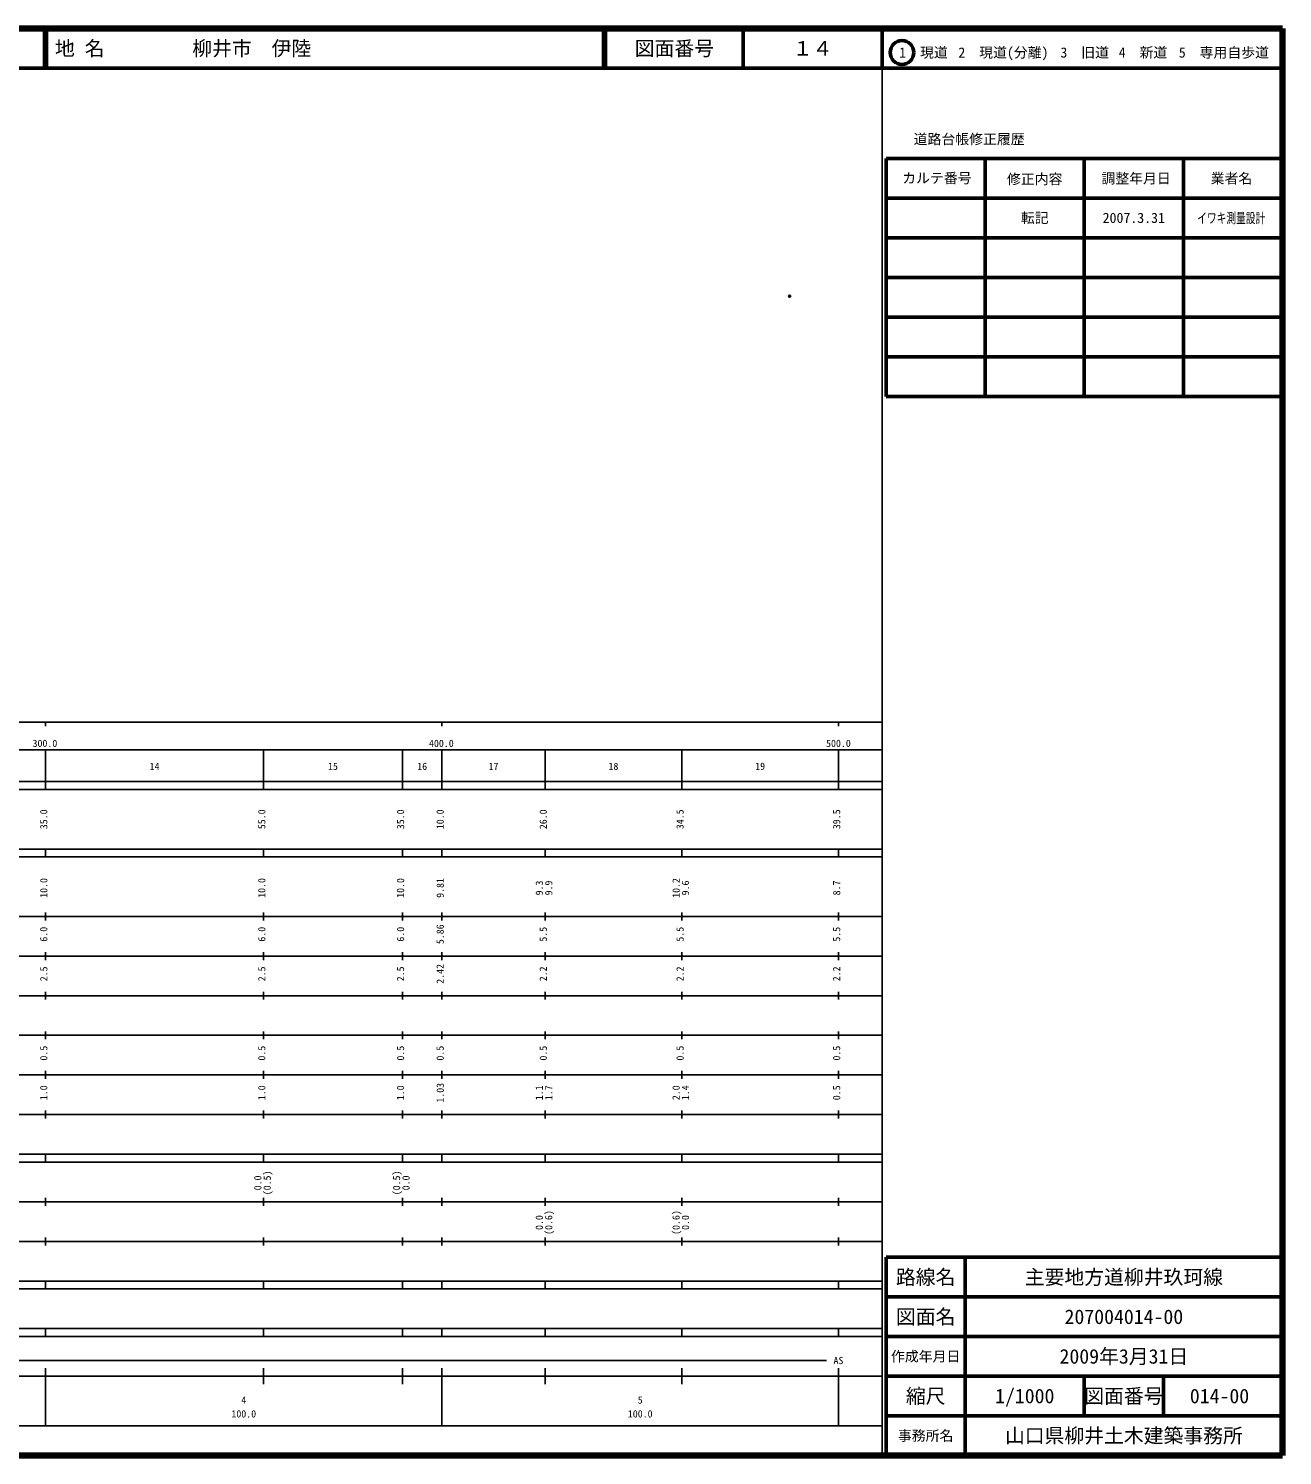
# Model space of a CAD drawing. Units: millimetres on the paper. Extents: x 40 to 680, y 20 to 380.
# Drawn here: x 363.7 to 680, y 20 to 380 of the extents above; entities that cross this region are included whole.
import ezdxf
from ezdxf.enums import TextEntityAlignment as Align

# ---------------------------------------------------------------- set-up
doc = ezdxf.new("R2010")
doc.units = ezdxf.units.MM
doc.header["$PDMODE"] = 32
doc.header["$PDSIZE"] = 0.5
doc.layers.add('M-OTRS', color=6, linetype='Continuous')
doc.layers.add('M-TTL-TXT', color=7, linetype='Continuous')
for name, color, linetype, lineweight in [('M-TTL', 2, 'Continuous', 140), ('M-TTL-BAND', 7, 'Continuous', 25), ('M-TTL-FRAM', 2, 'Continuous', 50), ('M-TTL-LINE', 7, 'Continuous', 50)]:
    doc.layers.add(name, color=color, linetype=linetype, lineweight=lineweight)
doc.styles.add('ＭＳ ゴシック', font='')
doc.styles.get('ＭＳ ゴシック').set_extended_font_data('MS Gothic')

msp = doc.modelspace()

# ---------------------------------------------------------------- linework, layer by layer
at = {"layer": 'M-OTRS'}
msp.add_point((555.692, 312.448), dxfattribs=at)
at = {"layer": 'M-TTL'}
for p, q in [((680, 380), (40, 380)), ((680, 20), (680, 380)), ((40, 20), (680, 20))]:
    msp.add_line(p, q, dxfattribs=at)
at = {"layer": 'M-TTL-BAND'}
for p, q in [((579, 20), (579, 370)), ((40, 205), (579, 205)), ((368, 205), (368, 204)), ((468, 205), (468, 204)), ((568, 205), (568, 204)), ((68, 198), (579, 198)), ((368, 188), (368, 198)), ((423, 188), (423, 198)), ((458, 188), (458, 198)), ((468, 188), (468, 198)), ((494, 188), (494, 198)), ((528.5, 188), (528.5, 198)), ((568, 188), (568, 198)), ((40, 190), (579, 190)), ((40, 188), (579, 188)), ((40, 173), (579, 173)), ((368, 171), (368, 173)), ((423, 171), (423, 173)), ((458, 171), (458, 173)), ((468, 171), (468, 173)), ((494, 171), (494, 173)), ((528.5, 171), (528.5, 173)), ((568, 171), (568, 173)), ((40, 171), (579, 171)), ((40, 156), (579, 156)), ((368, 155), (368, 157)), ((423, 155), (423, 157)), ((458, 155), (458, 157)), ((468, 155), (468, 157)), ((494, 155), (494, 157)), ((528.5, 155), (528.5, 157)), ((568, 155), (568, 157)), ((46, 146), (579, 146)), ((368, 145), (368, 147)), ((423, 145), (423, 147)), ((458, 145), (458, 147)), ((468, 145), (468, 147)), ((494, 145), (494, 147)), ((528.5, 145), (528.5, 147)), ((568, 145), (568, 147)), ((368, 135), (368, 137)), ((423, 135), (423, 137)), ((458, 135), (458, 137)), ((468, 135), (468, 137)), ((494, 135), (494, 137)), ((528.5, 135), (528.5, 137)), ((568, 135), (568, 137)), ((52, 136), (579, 136)), ((46, 126), (579, 126)), ((368, 125), (368, 127)), ((423, 125), (423, 127)), ((458, 125), (458, 127)), ((468, 125), (468, 127)), ((494, 125), (494, 127)), ((528.5, 125), (528.5, 127)), ((568, 125), (568, 127)), ((52, 116), (579, 116)), ((368, 115), (368, 117)), ((423, 115), (423, 117)), ((458, 115), (458, 117)), ((468, 115), (468, 117)), ((494, 115), (494, 117)), ((528.5, 115), (528.5, 117)), ((568, 115), (568, 117)), ((46, 106), (579, 106)), ((368, 105), (368, 107)), ((423, 105), (423, 107)), ((458, 105), (458, 107)), ((468, 105), (468, 107)), ((494, 105), (494, 107)), ((528.5, 105), (528.5, 107)), ((568, 105), (568, 107)), ((40, 96), (579, 96)), ((40, 94), (579, 94)), ((368, 94), (368, 96)), ((423, 94), (423, 96)), ((458, 94), (458, 96)), ((468, 94), (468, 96)), ((494, 94), (494, 96)), ((528.5, 94), (528.5, 96)), ((568, 94), (568, 96)), ((49, 84), (579, 84)), ((368, 83), (368, 85)), ((423, 83), (423, 85)), ((458, 83), (458, 85)), ((468, 83), (468, 85)), ((494, 83), (494, 85)), ((528.5, 83), (528.5, 85)), ((568, 83), (568, 85)), ((40, 74), (579, 74)), ((368, 73), (368, 75)), ((423, 73), (423, 75)), ((458, 73), (458, 75)), ((468, 73), (468, 75)), ((494, 73), (494, 75)), ((528.5, 73), (528.5, 75)), ((568, 73), (568, 75)), ((40, 64), (579, 64)), ((40, 62), (579, 62)), ((368, 62), (368, 64)), ((423, 62), (423, 64)), ((458, 62), (458, 64)), ((468, 62), (468, 64)), ((494, 62), (494, 64)), ((528.5, 62), (528.5, 64)), ((568, 62), (568, 64)), ((40, 52), (579, 52)), ((368, 50), (368, 52)), ((423, 50), (423, 52)), ((458, 50), (458, 52)), ((468, 50), (468, 52)), ((494, 50), (494, 52)), ((528.5, 50), (528.5, 52)), ((568, 50), (568, 52)), ((40, 50), (579, 50)), ((71, 44), (565, 44)), ((40, 40), (579, 40)), ((368, 27.5), (368, 42)), ((423, 38), (423, 42)), ((458, 38), (458, 42)), ((468, 27.5), (468, 42)), ((494, 38), (494, 42)), ((528.5, 38), (528.5, 42)), ((568, 27.5), (568, 42)), ((68, 27.5), (579, 27.5))]:
    msp.add_line(p, q, dxfattribs=at)
at = {"layer": 'M-TTL-FRAM'}
for p, q in [((580, 347.197), (580, 287.197)), ((580, 347.197), (680, 347.197)), ((580, 287.197), (680, 287.197)), ((680, 70), (580, 70)), ((580, 70), (580, 20))]:
    msp.add_line(p, q, dxfattribs=at)
at = {"layer": 'M-TTL-LINE'}
for p, q in [((367.75, 380), (367.75, 370)), ((368.25, 380), (368.25, 370)), ((508.747, 380), (508.747, 370)), ((509.247, 380), (509.247, 370)), ((543.997, 380), (543.997, 370)), ((579, 380), (579, 370)), ((40, 370), (680, 370)), ((605, 347.197), (605, 287.197)), ((630, 347.197), (630, 287.197)), ((655, 347.197), (655, 287.197)), ((580, 337.197), (680, 337.197)), ((580, 327.197), (680, 327.197)), ((580, 317.197), (680, 317.197)), ((580, 307.197), (680, 307.197)), ((580, 297.197), (680, 297.197)), ((600, 70), (600, 20)), ((680, 60), (580, 60)), ((680, 50), (580, 50)), ((680, 40), (580, 40)), ((630, 40), (630, 30)), ((650, 40), (650, 30)), ((680, 30), (580, 30))]:
    msp.add_line(p, q, dxfattribs=at)
msp.add_circle((584.031, 373.958), 3, dxfattribs=at)

# ---------------------------------------------------------------- texts
at = {"layer": 'M-TTL-BAND', "style": 'ＭＳ ゴシック'}
for s, p in [('300.0', (367.844, 198.195)), ('400.0', (467.844, 198.195)), ('500.0', (568, 198.195)), ('500.0', (568, 198.195)), ('14', (395.5, 192.405)), ('15', (440.5, 192.405)), ('16', (463, 192.405)), ('17', (481, 192.405)), ('18', (511.25, 192.405)), ('19', (548.25, 192.405)), ('AS', (568, 42.5)), ('4', (418, 32.523)), ('5', (518, 32.523)), ('100.0', (418, 29.033)), ('100.0', (518, 29.033))]:
    msp.add_text(s, height=1.833, dxfattribs=at).set_placement(p, align=Align.BOTTOM_CENTER)
for s, p in [('35.0', (369, 180.5)), ('55.0', (424, 180.5)), ('35.0', (459, 180.5)), ('10.0', (469, 180.5)), ('26.0', (495, 180.5)), ('34.5', (529.5, 180.5)), ('39.5', (569, 180.5)), ('10.0', (369, 163.174)), ('10.0', (424, 163.174)), ('10.0', (459, 163.174)), ('9.81', (469, 163.174)), ('9.3', (494, 163.174)), ('9.9', (496.37, 163.174)), ('10.2', (528.5, 163.174)), ('9.6', (530.87, 163.174)), ('8.7', (569, 163.174)), ('6.0', (369, 151.5)), ('6.0', (424, 151.5)), ('6.0', (459, 151.5)), ('5.86', (469, 151.5)), ('5.5', (495, 151.5)), ('5.5', (529.5, 151.5)), ('5.5', (569, 151.5)), ('2.5', (369, 141.5)), ('2.5', (424, 141.5)), ('2.5', (459, 141.5)), ('2.42', (469, 141.5)), ('2.2', (495, 141.5)), ('2.2', (529.5, 141.5)), ('2.2', (569, 141.5)), ('0.5', (369, 121.5)), ('0.5', (424, 121.5)), ('0.5', (459, 121.5)), ('0.5', (469, 121.5)), ('0.5', (495, 121.5)), ('0.5', (529.5, 121.5)), ('0.5', (569, 121.5)), ('1.0', (369, 111.5)), ('1.0', (424, 111.5)), ('1.0', (459, 111.5)), ('1.03', (469, 111.5)), ('1.1', (494, 111.5)), ('1.7', (496.37, 111.5)), ('2.0', (528.5, 111.5)), ('1.4', (530.87, 111.5)), ('0.5', (569, 111.5)), ('0.0', (423, 88.764)), ('(0.5)', (425.37, 88.764)), ('(0.5)', (458, 88.764)), ('0.0', (460.37, 88.764)), ('0.0', (494, 78.764)), ('(0.6)', (496.37, 78.764)), ('(0.6)', (528.5, 78.764)), ('0.0', (530.87, 78.764))]:
    msp.add_text(s, height=1.833, rotation=90, dxfattribs=at).set_placement(p, align=Align.BOTTOM_CENTER)
at = {"layer": 'M-TTL-TXT', "style": 'ＭＳ ゴシック'}
for s, p in [('地 名', (370.38, 375)), ('柳井市\u3000伊陸', (405.024, 375))]:
    msp.add_text(s, height=3.666, dxfattribs=at).set_placement(p, align=Align.MIDDLE_LEFT)
for s, height, p in [('図面番号', 3.666, (526.622, 375)), ('１４', 3.666, (561.497, 375)), ('1\u3000現道', 2.566, (589.448, 373.958)), ('2\u3000現道(分離)', 2.566, (609.619, 373.958)), ('3\u3000旧道', 2.566, (630.121, 373.958)), ('4\u3000新道', 2.566, (644.824, 373.958)), ('5\u3000専用自歩道', 2.566, (665.228, 373.958)), ('道路台帳修正履歴', 2.566, (600.968, 352.113)), ('カルテ番号', 2.566, (592.839, 342.277)), ('修正内容', 2.566, (617.509, 342.023)), ('調整年月日', 2.566, (643.089, 342.197)), ('業者名', 2.566, (667.134, 342.197)), ('転記', 2.566, (617.5, 332.245)), ('2007.3.31', 2.566, (642.5, 332.245)), ('路線名', 3.666, (590, 65)), ('路線名', 3.666, (590, 65)), ('主要地方道柳井玖珂線', 3.666, (640, 65)), ('図面名', 3.666, (590, 55)), ('図面名', 3.666, (590, 55)), ('207004014-00', 3.666, (640, 55)), ('2009年3月31日', 3.666, (640, 45)), ('作成年月日', 2.566, (590, 45)), ('作成年月日', 2.566, (590, 45)), ('縮尺', 3.666, (590, 35)), ('縮尺', 3.666, (590, 35)), ('1/1000', 3.666, (615, 35)), ('図面番号', 3.666, (640, 35)), ('図面番号', 3.666, (640, 35)), ('014-00', 3.666, (664.125, 35)), ('事務所名', 2.566, (590, 25)), ('事務所名', 2.566, (590, 25)), ('山口県柳井土木建築事務所', 3.666, (640, 25))]:
    msp.add_text(s, height=height, dxfattribs=at).set_placement(p, align=Align.MIDDLE_CENTER)
at = {"layer": 'M-TTL-TXT', "style": 'ＭＳ ゴシック', "width": 0.7}
msp.add_text('イワキ測量設計', height=2.566, dxfattribs=at).set_placement((667.077, 332.189), align=Align.MIDDLE_CENTER)

doc.saveas('drawing.dxf')
